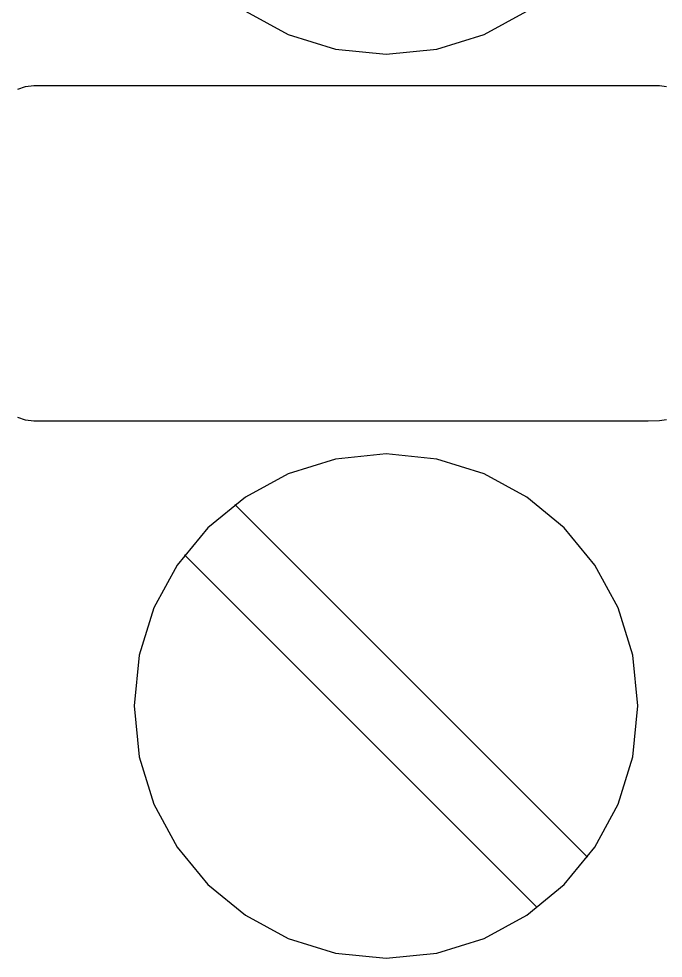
# Model space of a CAD drawing. Extents: x 1 to 47.7, y 0.2 to 35.
# Drawn here: x 34.976 to 35.404, y 16.967 to 17.591 of the extents above; entities that cross this region are included whole.
import ezdxf

# ---------------------------------------------------------------- set-up
doc = ezdxf.new("R2010")
doc.units = 0
doc.header["$MEASUREMENT"] = 0
for name, color, linetype in [('5_1___24__TARGET_LEDS___12', 7, 'CONTINUOUS'), ('6_2___8__INDEPENDENT_INPUT', 7, 'CONTINUOUS'), ('6_3___8__OPTOISO_INDEPENDE', 7, 'CONTINUOUS'), ('6_4___24__OPTOISO_INDEPEND', 7, 'CONTINUOUS'), ('6_5___8__INDEPENDENT_INPUT', 7, 'CONTINUOUS'), ('6_6___8__INDEPENDENT_INPUT', 7, 'CONTINUOUS'), ('6_7___8__OPTOISO_INDEPENDE', 7, 'CONTINUOUS'), ('6_8___8__OPTOISO_INDEPENDE', 7, 'CONTINUOUS')]:
    doc.layers.add(name, color=color, linetype=linetype)

msp = doc.modelspace()

# ---------------------------------------------------------------- linework, layer by layer
at = {"layer": '5_1___24__TARGET_LEDS___12'}
for points in [[(35.12671, 17.59564), (35.15515, 17.58021), (35.18656, 17.57046), (35.22027, 17.56706), (35.25395, 17.57046), (35.28532, 17.58021), (35.3137, 17.59564)], [(34.97558, 17.544), (34.98076, 17.54571), (34.98632, 17.54642), (34.99907, 17.54643), (35.0384, 17.54643), (35.09721, 17.54643), (35.16724, 17.54643), (35.24023, 17.54643), (35.3079, 17.54643), (35.36199, 17.54643), (35.39423, 17.54643), (35.40173, 17.54636), (35.40639, 17.54563)], [(35.40636, 17.32437), (35.40172, 17.32366), (35.39423, 17.32358), (35.36199, 17.32358), (35.3079, 17.32358), (35.24023, 17.32358), (35.16724, 17.32358), (35.09721, 17.32358), (35.0384, 17.32358), (34.99907, 17.32358), (34.98632, 17.32359), (34.98076, 17.3243), (34.97558, 17.32602)], [(35.35392, 17.03406), (35.11966, 17.26833)], [(35.3205, 17.00064), (35.08623, 17.23491)]]:
    msp.add_lwpolyline(points, dxfattribs=at)
msp.add_lwpolyline([(35.22027, 16.96706), (35.25395, 16.97046), (35.28532, 16.98021), (35.3137, 16.99564), (35.33842, 17.01608), (35.35882, 17.04086), (35.37422, 17.0693), (35.38395, 17.10073), (35.38734, 17.13448), (35.38395, 17.16818), (35.37422, 17.19957), (35.35882, 17.22799), (35.33842, 17.25274), (35.3137, 17.27317), (35.28532, 17.2886), (35.25395, 17.29835), (35.22027, 17.30175), (35.18656, 17.29835), (35.15515, 17.2886), (35.12671, 17.27317), (35.10191, 17.25274), (35.08145, 17.22799), (35.06599, 17.19957), (35.05622, 17.16818), (35.05282, 17.13448), (35.05622, 17.10073), (35.06599, 17.0693), (35.08145, 17.04086), (35.10191, 17.01608), (35.12671, 16.99564), (35.15515, 16.98021), (35.18656, 16.97046)], close=True, dxfattribs=at)
at = {"layer": '6_2___8__INDEPENDENT_INPUT'}
for points in [[(35.12671, 17.59564), (35.15515, 17.58021), (35.18656, 17.57046), (35.22027, 17.56706), (35.25395, 17.57046), (35.28532, 17.58021), (35.3137, 17.59564)], [(34.97558, 17.544), (34.98076, 17.54571), (34.98632, 17.54642), (34.99907, 17.54643), (35.0384, 17.54643), (35.09721, 17.54643), (35.16724, 17.54643), (35.24023, 17.54643), (35.3079, 17.54643), (35.36199, 17.54643), (35.39423, 17.54643), (35.40173, 17.54636), (35.40639, 17.54563)], [(35.40636, 17.32437), (35.40172, 17.32366), (35.39423, 17.32358), (35.36199, 17.32358), (35.3079, 17.32358), (35.24023, 17.32358), (35.16724, 17.32358), (35.09721, 17.32358), (35.0384, 17.32358), (34.99907, 17.32358), (34.98632, 17.32359), (34.98076, 17.3243), (34.97558, 17.32602)], [(35.35392, 17.03406), (35.11966, 17.26833)], [(35.3205, 17.00064), (35.08623, 17.23491)]]:
    msp.add_lwpolyline(points, dxfattribs=at)
msp.add_lwpolyline([(35.22027, 16.96706), (35.25395, 16.97046), (35.28532, 16.98021), (35.3137, 16.99564), (35.33842, 17.01608), (35.35882, 17.04086), (35.37422, 17.0693), (35.38395, 17.10073), (35.38734, 17.13448), (35.38395, 17.16818), (35.37422, 17.19957), (35.35882, 17.22799), (35.33842, 17.25274), (35.3137, 17.27317), (35.28532, 17.2886), (35.25395, 17.29835), (35.22027, 17.30175), (35.18656, 17.29835), (35.15515, 17.2886), (35.12671, 17.27317), (35.10191, 17.25274), (35.08145, 17.22799), (35.06599, 17.19957), (35.05622, 17.16818), (35.05282, 17.13448), (35.05622, 17.10073), (35.06599, 17.0693), (35.08145, 17.04086), (35.10191, 17.01608), (35.12671, 16.99564), (35.15515, 16.98021), (35.18656, 16.97046)], close=True, dxfattribs=at)
at = {"layer": '6_3___8__OPTOISO_INDEPENDE'}
for points in [[(35.12671, 17.59564), (35.15515, 17.58021), (35.18656, 17.57046), (35.22027, 17.56706), (35.25395, 17.57046), (35.28532, 17.58021), (35.3137, 17.59564)], [(34.97558, 17.544), (34.98076, 17.54571), (34.98632, 17.54642), (34.99907, 17.54643), (35.0384, 17.54643), (35.09721, 17.54643), (35.16724, 17.54643), (35.24023, 17.54643), (35.3079, 17.54643), (35.36199, 17.54643), (35.39423, 17.54643), (35.40173, 17.54636), (35.40639, 17.54563)], [(35.40636, 17.32437), (35.40172, 17.32366), (35.39423, 17.32358), (35.36199, 17.32358), (35.3079, 17.32358), (35.24023, 17.32358), (35.16724, 17.32358), (35.09721, 17.32358), (35.0384, 17.32358), (34.99907, 17.32358), (34.98632, 17.32359), (34.98076, 17.3243), (34.97558, 17.32602)], [(35.35392, 17.03406), (35.11966, 17.26833)], [(35.3205, 17.00064), (35.08623, 17.23491)]]:
    msp.add_lwpolyline(points, dxfattribs=at)
msp.add_lwpolyline([(35.22027, 16.96706), (35.25395, 16.97046), (35.28532, 16.98021), (35.3137, 16.99564), (35.33842, 17.01608), (35.35882, 17.04086), (35.37422, 17.0693), (35.38395, 17.10073), (35.38734, 17.13448), (35.38395, 17.16818), (35.37422, 17.19957), (35.35882, 17.22799), (35.33842, 17.25274), (35.3137, 17.27317), (35.28532, 17.2886), (35.25395, 17.29835), (35.22027, 17.30175), (35.18656, 17.29835), (35.15515, 17.2886), (35.12671, 17.27317), (35.10191, 17.25274), (35.08145, 17.22799), (35.06599, 17.19957), (35.05622, 17.16818), (35.05282, 17.13448), (35.05622, 17.10073), (35.06599, 17.0693), (35.08145, 17.04086), (35.10191, 17.01608), (35.12671, 16.99564), (35.15515, 16.98021), (35.18656, 16.97046)], close=True, dxfattribs=at)
at = {"layer": '6_4___24__OPTOISO_INDEPEND'}
for points in [[(35.12671, 17.59564), (35.15515, 17.58021), (35.18656, 17.57046), (35.22027, 17.56706), (35.25395, 17.57046), (35.28532, 17.58021), (35.3137, 17.59564)], [(34.97558, 17.544), (34.98076, 17.54571), (34.98632, 17.54642), (34.99907, 17.54643), (35.0384, 17.54643), (35.09721, 17.54643), (35.16724, 17.54643), (35.24023, 17.54643), (35.3079, 17.54643), (35.36199, 17.54643), (35.39423, 17.54643), (35.40173, 17.54636), (35.40639, 17.54563)], [(35.40636, 17.32437), (35.40172, 17.32366), (35.39423, 17.32358), (35.36199, 17.32358), (35.3079, 17.32358), (35.24023, 17.32358), (35.16724, 17.32358), (35.09721, 17.32358), (35.0384, 17.32358), (34.99907, 17.32358), (34.98632, 17.32359), (34.98076, 17.3243), (34.97558, 17.32602)], [(35.35392, 17.03406), (35.11966, 17.26833)], [(35.3205, 17.00064), (35.08623, 17.23491)]]:
    msp.add_lwpolyline(points, dxfattribs=at)
msp.add_lwpolyline([(35.22027, 16.96706), (35.25395, 16.97046), (35.28532, 16.98021), (35.3137, 16.99564), (35.33842, 17.01608), (35.35882, 17.04086), (35.37422, 17.0693), (35.38395, 17.10073), (35.38734, 17.13448), (35.38395, 17.16818), (35.37422, 17.19957), (35.35882, 17.22799), (35.33842, 17.25274), (35.3137, 17.27317), (35.28532, 17.2886), (35.25395, 17.29835), (35.22027, 17.30175), (35.18656, 17.29835), (35.15515, 17.2886), (35.12671, 17.27317), (35.10191, 17.25274), (35.08145, 17.22799), (35.06599, 17.19957), (35.05622, 17.16818), (35.05282, 17.13448), (35.05622, 17.10073), (35.06599, 17.0693), (35.08145, 17.04086), (35.10191, 17.01608), (35.12671, 16.99564), (35.15515, 16.98021), (35.18656, 16.97046)], close=True, dxfattribs=at)
at = {"layer": '6_5___8__INDEPENDENT_INPUT'}
for points in [[(35.12671, 17.59564), (35.15515, 17.58021), (35.18656, 17.57046), (35.22027, 17.56706), (35.25395, 17.57046), (35.28532, 17.58021), (35.3137, 17.59564)], [(34.97558, 17.544), (34.98076, 17.54571), (34.98632, 17.54642), (34.99907, 17.54643), (35.0384, 17.54643), (35.09721, 17.54643), (35.16724, 17.54643), (35.24023, 17.54643), (35.3079, 17.54643), (35.36199, 17.54643), (35.39423, 17.54643), (35.40173, 17.54636), (35.40639, 17.54563)], [(35.40636, 17.32437), (35.40172, 17.32366), (35.39423, 17.32358), (35.36199, 17.32358), (35.3079, 17.32358), (35.24023, 17.32358), (35.16724, 17.32358), (35.09721, 17.32358), (35.0384, 17.32358), (34.99907, 17.32358), (34.98632, 17.32359), (34.98076, 17.3243), (34.97558, 17.32602)], [(35.35392, 17.03406), (35.11966, 17.26833)], [(35.3205, 17.00064), (35.08623, 17.23491)]]:
    msp.add_lwpolyline(points, dxfattribs=at)
msp.add_lwpolyline([(35.22027, 16.96706), (35.25395, 16.97046), (35.28532, 16.98021), (35.3137, 16.99564), (35.33842, 17.01608), (35.35882, 17.04086), (35.37422, 17.0693), (35.38395, 17.10073), (35.38734, 17.13448), (35.38395, 17.16818), (35.37422, 17.19957), (35.35882, 17.22799), (35.33842, 17.25274), (35.3137, 17.27317), (35.28532, 17.2886), (35.25395, 17.29835), (35.22027, 17.30175), (35.18656, 17.29835), (35.15515, 17.2886), (35.12671, 17.27317), (35.10191, 17.25274), (35.08145, 17.22799), (35.06599, 17.19957), (35.05622, 17.16818), (35.05282, 17.13448), (35.05622, 17.10073), (35.06599, 17.0693), (35.08145, 17.04086), (35.10191, 17.01608), (35.12671, 16.99564), (35.15515, 16.98021), (35.18656, 16.97046)], close=True, dxfattribs=at)
at = {"layer": '6_6___8__INDEPENDENT_INPUT'}
for points in [[(35.12671, 17.59564), (35.15515, 17.58021), (35.18656, 17.57046), (35.22027, 17.56706), (35.25395, 17.57046), (35.28532, 17.58021), (35.3137, 17.59564)], [(34.97558, 17.544), (34.98076, 17.54571), (34.98632, 17.54642), (34.99907, 17.54643), (35.0384, 17.54643), (35.09721, 17.54643), (35.16724, 17.54643), (35.24023, 17.54643), (35.3079, 17.54643), (35.36199, 17.54643), (35.39423, 17.54643), (35.40173, 17.54636), (35.40639, 17.54563)], [(35.40636, 17.32437), (35.40172, 17.32366), (35.39423, 17.32358), (35.36199, 17.32358), (35.3079, 17.32358), (35.24023, 17.32358), (35.16724, 17.32358), (35.09721, 17.32358), (35.0384, 17.32358), (34.99907, 17.32358), (34.98632, 17.32359), (34.98076, 17.3243), (34.97558, 17.32602)], [(35.35392, 17.03406), (35.11966, 17.26833)], [(35.3205, 17.00064), (35.08623, 17.23491)]]:
    msp.add_lwpolyline(points, dxfattribs=at)
msp.add_lwpolyline([(35.22027, 16.96706), (35.25395, 16.97046), (35.28532, 16.98021), (35.3137, 16.99564), (35.33842, 17.01608), (35.35882, 17.04086), (35.37422, 17.0693), (35.38395, 17.10073), (35.38734, 17.13448), (35.38395, 17.16818), (35.37422, 17.19957), (35.35882, 17.22799), (35.33842, 17.25274), (35.3137, 17.27317), (35.28532, 17.2886), (35.25395, 17.29835), (35.22027, 17.30175), (35.18656, 17.29835), (35.15515, 17.2886), (35.12671, 17.27317), (35.10191, 17.25274), (35.08145, 17.22799), (35.06599, 17.19957), (35.05622, 17.16818), (35.05282, 17.13448), (35.05622, 17.10073), (35.06599, 17.0693), (35.08145, 17.04086), (35.10191, 17.01608), (35.12671, 16.99564), (35.15515, 16.98021), (35.18656, 16.97046)], close=True, dxfattribs=at)
at = {"layer": '6_7___8__OPTOISO_INDEPENDE'}
for points in [[(35.12671, 17.59564), (35.15515, 17.58021), (35.18656, 17.57046), (35.22027, 17.56706), (35.25395, 17.57046), (35.28532, 17.58021), (35.3137, 17.59564)], [(34.97558, 17.544), (34.98076, 17.54571), (34.98632, 17.54642), (34.99907, 17.54643), (35.0384, 17.54643), (35.09721, 17.54643), (35.16724, 17.54643), (35.24023, 17.54643), (35.3079, 17.54643), (35.36199, 17.54643), (35.39423, 17.54643), (35.40173, 17.54636), (35.40639, 17.54563)], [(35.40636, 17.32437), (35.40172, 17.32366), (35.39423, 17.32358), (35.36199, 17.32358), (35.3079, 17.32358), (35.24023, 17.32358), (35.16724, 17.32358), (35.09721, 17.32358), (35.0384, 17.32358), (34.99907, 17.32358), (34.98632, 17.32359), (34.98076, 17.3243), (34.97558, 17.32602)], [(35.35392, 17.03406), (35.11966, 17.26833)], [(35.3205, 17.00064), (35.08623, 17.23491)]]:
    msp.add_lwpolyline(points, dxfattribs=at)
msp.add_lwpolyline([(35.22027, 16.96706), (35.25395, 16.97046), (35.28532, 16.98021), (35.3137, 16.99564), (35.33842, 17.01608), (35.35882, 17.04086), (35.37422, 17.0693), (35.38395, 17.10073), (35.38734, 17.13448), (35.38395, 17.16818), (35.37422, 17.19957), (35.35882, 17.22799), (35.33842, 17.25274), (35.3137, 17.27317), (35.28532, 17.2886), (35.25395, 17.29835), (35.22027, 17.30175), (35.18656, 17.29835), (35.15515, 17.2886), (35.12671, 17.27317), (35.10191, 17.25274), (35.08145, 17.22799), (35.06599, 17.19957), (35.05622, 17.16818), (35.05282, 17.13448), (35.05622, 17.10073), (35.06599, 17.0693), (35.08145, 17.04086), (35.10191, 17.01608), (35.12671, 16.99564), (35.15515, 16.98021), (35.18656, 16.97046)], close=True, dxfattribs=at)
at = {"layer": '6_8___8__OPTOISO_INDEPENDE'}
for points in [[(35.12671, 17.59564), (35.15515, 17.58021), (35.18656, 17.57046), (35.22027, 17.56706), (35.25395, 17.57046), (35.28532, 17.58021), (35.3137, 17.59564)], [(34.97558, 17.544), (34.98076, 17.54571), (34.98632, 17.54642), (34.99907, 17.54643), (35.0384, 17.54643), (35.09721, 17.54643), (35.16724, 17.54643), (35.24023, 17.54643), (35.3079, 17.54643), (35.36199, 17.54643), (35.39423, 17.54643), (35.40173, 17.54636), (35.40639, 17.54563)], [(35.40636, 17.32437), (35.40172, 17.32366), (35.39423, 17.32358), (35.36199, 17.32358), (35.3079, 17.32358), (35.24023, 17.32358), (35.16724, 17.32358), (35.09721, 17.32358), (35.0384, 17.32358), (34.99907, 17.32358), (34.98632, 17.32359), (34.98076, 17.3243), (34.97558, 17.32602)], [(35.35392, 17.03406), (35.11966, 17.26833)], [(35.3205, 17.00064), (35.08623, 17.23491)]]:
    msp.add_lwpolyline(points, dxfattribs=at)
msp.add_lwpolyline([(35.22027, 16.96706), (35.25395, 16.97046), (35.28532, 16.98021), (35.3137, 16.99564), (35.33842, 17.01608), (35.35882, 17.04086), (35.37422, 17.0693), (35.38395, 17.10073), (35.38734, 17.13448), (35.38395, 17.16818), (35.37422, 17.19957), (35.35882, 17.22799), (35.33842, 17.25274), (35.3137, 17.27317), (35.28532, 17.2886), (35.25395, 17.29835), (35.22027, 17.30175), (35.18656, 17.29835), (35.15515, 17.2886), (35.12671, 17.27317), (35.10191, 17.25274), (35.08145, 17.22799), (35.06599, 17.19957), (35.05622, 17.16818), (35.05282, 17.13448), (35.05622, 17.10073), (35.06599, 17.0693), (35.08145, 17.04086), (35.10191, 17.01608), (35.12671, 16.99564), (35.15515, 16.98021), (35.18656, 16.97046)], close=True, dxfattribs=at)

doc.saveas('drawing.dxf')
